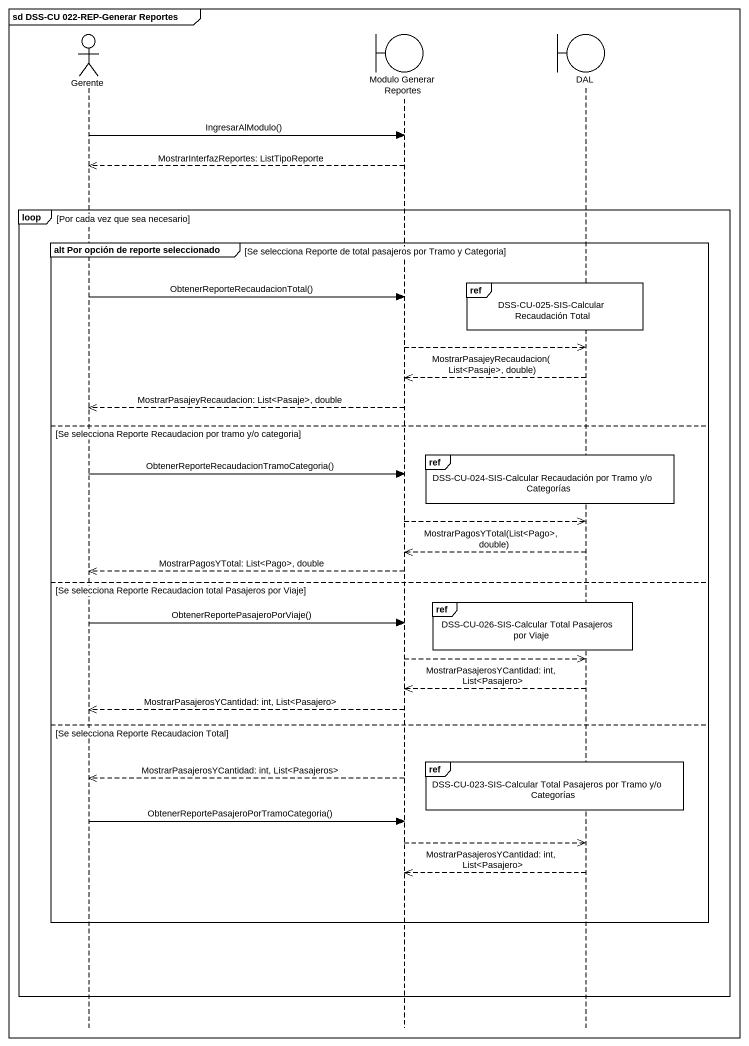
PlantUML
@startuml
mainframe sd DSS-CU 022-REP-Generar Reportes
hide footbox
actor Gerente
boundary "Modulo Generar Reportes" as Modulo_Generar_Reportes
boundary DAL

Gerente -> Modulo_Generar_Reportes : IngresarAlModulo()
Modulo_Generar_Reportes -->> Gerente : MostrarInterfazReportes: ListTipoReporte
loop Por cada vez que sea necesario
  group alt Por opción de reporte seleccionado [Se selecciona Reporte de total pasajeros por Tramo y Categoria]
    ref over DAL : DSS-CU-025-SIS-Calcular Recaudación Total
    Gerente -> Modulo_Generar_Reportes : ObtenerReporteRecaudacionTotal()
    Modulo_Generar_Reportes -->> DAL
    DAL -->> Modulo_Generar_Reportes : MostrarPasajeyRecaudacion(List<Pasaje>, double)
    Modulo_Generar_Reportes -->> Gerente : MostrarPasajeyRecaudacion: List<Pasaje>, double
  else Se selecciona Reporte Recaudacion por tramo y/o categoria
    ref over DAL : DSS-CU-024-SIS-Calcular Recaudación por Tramo y/o Categorías
    Gerente -> Modulo_Generar_Reportes : ObtenerReporteRecaudacionTramoCategoria()
    Modulo_Generar_Reportes -->> DAL
    DAL -->> Modulo_Generar_Reportes : MostrarPagosYTotal(List<Pago>, double)
    Modulo_Generar_Reportes -->> Gerente : MostrarPagosYTotal: List<Pago>, double
  else Se selecciona Reporte Recaudacion total Pasajeros por Viaje
    ref over DAL : DSS-CU-026-SIS-Calcular Total Pasajeros por Viaje
    Gerente -> Modulo_Generar_Reportes : ObtenerReportePasajeroPorViaje()
    Modulo_Generar_Reportes -->> DAL
    DAL -->> Modulo_Generar_Reportes : MostrarPasajerosYCantidad: int, List<Pasajero>
    Modulo_Generar_Reportes -->> Gerente : MostrarPasajerosYCantidad: int, List<Pasajero>
  else Se selecciona Reporte Recaudacion Total
    ref over DAL : DSS-CU-023-SIS-Calcular Total Pasajeros por Tramo y/o Categorías
    Modulo_Generar_Reportes -->> Gerente : MostrarPasajerosYCantidad: int, List<Pasajeros>
    Gerente -> Modulo_Generar_Reportes : ObtenerReportePasajeroPorTramoCategoria()
    Modulo_Generar_Reportes -->> DAL
    DAL -->> Modulo_Generar_Reportes : MostrarPasajerosYCantidad: int, List<Pasajero>
  end
end
@enduml
